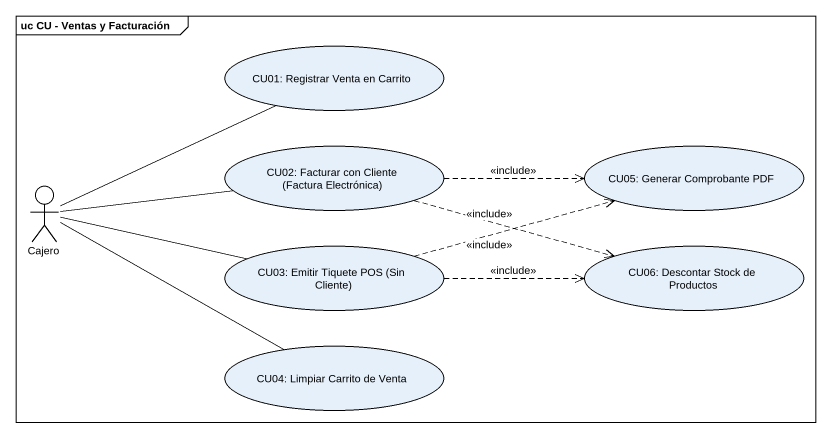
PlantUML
@startuml
mainframe uc CU - Ventas y Facturación
usecase "CU01: Registrar Venta en Carrito" as CU01_Registrar_Venta_en
usecase "CU02: Facturar con Cliente (Factura Electrónica)" as CU02_Facturar_con_Cliente
usecase "CU05: Generar Comprobante PDF" as CU05_Generar_Comprobante_PDF
actor Cajero
usecase "CU03: Emitir Tiquete POS (Sin Cliente)" as CU03_Emitir_Tiquete_POS_Sin
usecase "CU06: Descontar Stock de Productos" as CU06_Descontar_Stock_de
usecase "CU04: Limpiar Carrito de Venta" as CU04_Limpiar_Carrito_de
CU02_Facturar_con_Cliente .right.> CU05_Generar_Comprobante_PDF : <<include>>
CU02_Facturar_con_Cliente .right.> CU06_Descontar_Stock_de : <<include>>
Cajero -right- CU01_Registrar_Venta_en
Cajero -right- CU02_Facturar_con_Cliente
Cajero -right- CU03_Emitir_Tiquete_POS_Sin
Cajero -right- CU04_Limpiar_Carrito_de
CU03_Emitir_Tiquete_POS_Sin .right.> CU05_Generar_Comprobante_PDF : <<include>>
CU03_Emitir_Tiquete_POS_Sin .right.> CU06_Descontar_Stock_de : <<include>>
@enduml
